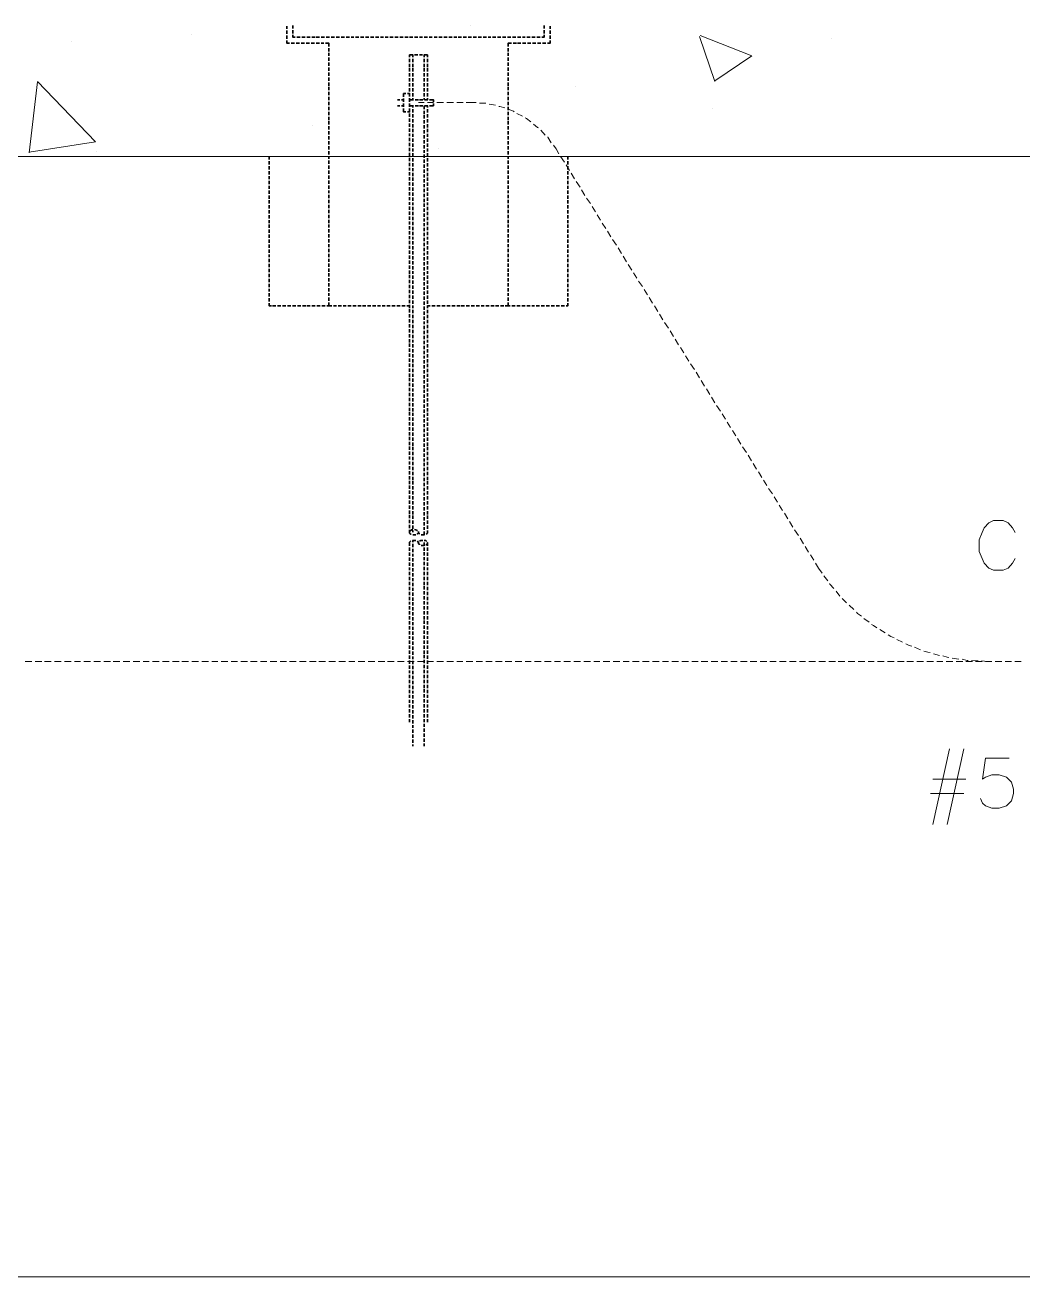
# Model space of a CAD drawing. Header units: inches. Extents: x 5 to 1823, y 18 to 726.
# Drawn here: x 1354.13 to 1392.33, y 408.89 to 456.81 of the extents above; entities that cross this region are included whole.
import ezdxf

# ---------------------------------------------------------------- set-up
doc = ezdxf.new("R2010")
doc.units = ezdxf.units.IN
doc.header["$MEASUREMENT"] = 0
for name, color, linetype in [('PDF_0', 7, 'Continuous'), ('PDF_EL0001', 1, 'Continuous'), ('PDF_PAREDE', 6, 'Continuous')]:
    doc.layers.add(name, color=color, linetype=linetype)
doc.layers.add('PDF_Layer 1', color=30, linetype='Continuous', true_color=0xff7f00)
doc.layers.add('PDF_TUB-ELETRICA', color=7, linetype='Continuous', true_color=0x7fbfff)

msp = doc.modelspace()

# ---------------------------------------------------------------- linework, layer by layer
at = {"layer": 'PDF_0', "lineweight": 5}
for points in [[(1369.193, 453.85), (1369.405, 453.85)], [(1369.532, 453.85), (1369.765, 453.85)], [(1369.892, 453.85), (1370.146, 453.85)], [(1370.273, 453.85), (1370.527, 453.85)], [(1370.654, 453.85), (1370.908, 453.85)], [(1371.013, 453.85), (1371.225, 453.85), (1371.394, 453.85)], [(1371.775, 453.828), (1371.521, 453.828)], [(1372.135, 453.744), (1371.902, 453.786)], [(1372.495, 453.638), (1372.305, 453.701), (1372.262, 453.701)], [(1372.855, 453.49), (1372.834, 453.511), (1372.622, 453.596)], [(1373.172, 453.32), (1372.961, 453.426)], [(1373.49, 453.109), (1373.321, 453.236), (1373.278, 453.257)], [(1373.786, 452.876), (1373.744, 452.897), (1373.596, 453.024)], [(1374.04, 452.601), (1373.871, 452.791)], [(1374.273, 452.304), (1374.146, 452.516), (1374.125, 452.516)], [(1374.569, 451.881), (1374.464, 452.072), (1374.358, 452.22)], [(1374.633, 451.775), (1374.781, 451.563)], [(1374.845, 451.458), (1374.972, 451.246)], [(1375.035, 451.14), (1375.162, 450.928)], [(1375.226, 450.823), (1375.374, 450.611)], [(1375.437, 450.505), (1375.564, 450.293)], [(1375.628, 450.188), (1375.776, 449.976)], [(1375.839, 449.87), (1375.966, 449.658)], [(1376.03, 449.553), (1376.157, 449.341)], [(1376.22, 449.235), (1376.369, 449.023)], [(1376.432, 448.918), (1376.559, 448.706)], [(1376.623, 448.6), (1376.771, 448.388)], [(1376.834, 448.283), (1376.961, 448.071)], [(1377.025, 447.965), (1377.152, 447.753)], [(1377.215, 447.648), (1377.363, 447.436)], [(1377.427, 447.33), (1377.554, 447.118)], [(1377.617, 447.013), (1377.766, 446.801)], [(1377.829, 446.695), (1377.956, 446.483)], [(1378.02, 446.378), (1378.147, 446.166)], [(1378.231, 446.06), (1378.358, 445.848)], [(1378.422, 445.743), (1378.549, 445.531)], [(1378.612, 445.425), (1378.76, 445.213)], [(1378.824, 445.108), (1378.951, 444.896)], [(1379.014, 444.79), (1379.141, 444.578)], [(1379.226, 444.473), (1379.353, 444.261)], [(1379.417, 444.155), (1379.544, 443.943)], [(1379.607, 443.838), (1379.755, 443.626)], [(1379.819, 443.52), (1379.946, 443.308)], [(1380.009, 443.203), (1380.136, 442.991)], [(1380.221, 442.885), (1380.348, 442.673)], [(1380.411, 442.568), (1380.538, 442.356)], [(1380.602, 442.25), (1380.75, 442.038)], [(1380.814, 441.933), (1380.941, 441.721)], [(1381.004, 441.615), (1381.131, 441.403)], [(1381.216, 441.298), (1381.343, 441.086)], [(1381.406, 440.98), (1381.533, 440.768)], [(1381.597, 440.663), (1381.745, 440.451)], [(1381.808, 440.345), (1381.935, 440.133)], [(1381.999, 440.028), (1382.126, 439.816)], [(1382.211, 439.71), (1382.338, 439.498)], [(1382.401, 439.393), (1382.528, 439.181)], [(1382.592, 439.075), (1382.74, 438.863)], [(1382.803, 438.758), (1382.93, 438.546)], [(1382.994, 438.44), (1383.121, 438.228)], [(1383.205, 438.123), (1383.332, 437.911)], [(1383.396, 437.805), (1383.523, 437.593)], [(1392.032, 437.382), (1391.926, 437.572), (1391.757, 437.763), (1391.566, 437.847), (1391.206, 437.847), (1391.016, 437.763), (1390.847, 437.572), (1390.762, 437.382), (1390.656, 437.107), (1390.656, 436.662), (1390.762, 436.387), (1390.847, 436.218), (1391.016, 436.027), (1391.206, 435.942), (1391.566, 435.942), (1391.757, 436.027), (1391.926, 436.218), (1392.032, 436.387)], [(1383.586, 437.488), (1383.735, 437.276)], [(1383.798, 437.17), (1383.925, 436.958)], [(1383.989, 436.853), (1384.116, 436.641)], [(1384.2, 436.535), (1384.327, 436.323)], [(1384.391, 436.218), (1384.497, 436.027), (1384.645, 435.837)], [(1384.708, 435.731), (1384.856, 435.54)], [(1384.92, 435.434), (1384.941, 435.413), (1385.089, 435.244)], [(1385.174, 435.138), (1385.322, 434.948)], [(1385.407, 434.863), (1385.449, 434.821), (1385.576, 434.694)], [(1385.682, 434.609), (1385.851, 434.44)], [(1385.957, 434.334), (1385.999, 434.291), (1386.148, 434.186)], [(1386.232, 434.101), (1386.444, 433.953)], [(1386.529, 433.868), (1386.613, 433.826), (1386.74, 433.741)], [(1386.846, 433.678), (1387.058, 433.551)], [(1387.164, 433.466), (1387.269, 433.402), (1387.396, 433.36)], [(1387.502, 433.297), (1387.714, 433.191)], [(1387.841, 433.127), (1387.968, 433.064), (1388.074, 433.043)], [(1388.18, 433), (1388.412, 432.894)], [(1388.539, 432.852), (1388.688, 432.81), (1388.772, 432.789)], [(1388.899, 432.746), (1389.132, 432.683)], [(1354.143, 432.45), (1354.397, 432.45)], [(1354.524, 432.45), (1354.778, 432.45)], [(1354.884, 432.45), (1355.138, 432.45)], [(1355.265, 432.45), (1355.519, 432.45)], [(1355.646, 432.45), (1355.9, 432.45)], [(1356.027, 432.45), (1356.26, 432.45)], [(1356.387, 432.45), (1356.641, 432.45)], [(1356.768, 432.45), (1357.022, 432.45)], [(1357.149, 432.45), (1357.403, 432.45)], [(1357.509, 432.45), (1357.763, 432.45)], [(1357.89, 432.45), (1358.144, 432.45)], [(1358.271, 432.45), (1358.525, 432.45)], [(1358.652, 432.45), (1358.885, 432.45)], [(1359.012, 432.45), (1359.266, 432.45)], [(1359.393, 432.45), (1359.647, 432.45)], [(1359.774, 432.45), (1360.028, 432.45)], [(1360.134, 432.45), (1360.388, 432.45)], [(1360.515, 432.45), (1360.769, 432.45)], [(1360.896, 432.45), (1361.15, 432.45)], [(1361.277, 432.45), (1361.509, 432.45)], [(1361.636, 432.45), (1361.89, 432.45)], [(1362.017, 432.45), (1362.271, 432.45)], [(1362.398, 432.45), (1362.652, 432.45)], [(1362.758, 432.45), (1363.012, 432.45)], [(1363.139, 432.45), (1363.393, 432.45)], [(1363.52, 432.45), (1363.774, 432.45)], [(1363.901, 432.45), (1364.134, 432.45)], [(1364.261, 432.45), (1364.515, 432.45)], [(1364.642, 432.45), (1364.896, 432.45)], [(1365.023, 432.45), (1365.277, 432.45)], [(1365.383, 432.45), (1365.637, 432.45)], [(1365.764, 432.45), (1366.018, 432.45)], [(1366.145, 432.45), (1366.399, 432.45)], [(1366.526, 432.45), (1366.759, 432.45)], [(1366.886, 432.45), (1367.14, 432.45)], [(1367.267, 432.45), (1367.521, 432.45)], [(1367.648, 432.45), (1367.902, 432.45)], [(1368.008, 432.45), (1368.262, 432.45)], [(1368.389, 432.45), (1368.643, 432.45)], [(1368.77, 432.45), (1369.024, 432.45)], [(1369.151, 432.45), (1369.384, 432.45)], [(1369.511, 432.45), (1369.765, 432.45)], [(1369.892, 432.45), (1370.146, 432.45)], [(1370.273, 432.45), (1370.527, 432.45)], [(1370.654, 432.45), (1370.886, 432.45)], [(1371.013, 432.45), (1371.267, 432.45)], [(1371.394, 432.45), (1371.648, 432.45)], [(1371.775, 432.45), (1372.008, 432.45)], [(1372.135, 432.45), (1372.389, 432.45)], [(1372.516, 432.45), (1372.77, 432.45)], [(1372.897, 432.45), (1373.151, 432.45)], [(1373.278, 432.45), (1373.511, 432.45)], [(1373.638, 432.45), (1373.892, 432.45)], [(1374.019, 432.45), (1374.273, 432.45)], [(1374.4, 432.45), (1374.633, 432.45)], [(1374.76, 432.45), (1375.014, 432.45)], [(1375.141, 432.45), (1375.395, 432.45)], [(1375.522, 432.45), (1375.776, 432.45)], [(1375.903, 432.45), (1376.136, 432.45)], [(1376.263, 432.45), (1376.517, 432.45)], [(1376.644, 432.45), (1376.898, 432.45)], [(1377.025, 432.45), (1377.258, 432.45)], [(1377.385, 432.45), (1377.639, 432.45)], [(1377.766, 432.45), (1378.02, 432.45)], [(1378.147, 432.45), (1378.401, 432.45)], [(1378.528, 432.45), (1378.76, 432.45)], [(1378.887, 432.45), (1379.141, 432.45)], [(1379.268, 432.45), (1379.522, 432.45)], [(1379.649, 432.45), (1379.903, 432.45)], [(1380.009, 432.45), (1380.263, 432.45)], [(1380.39, 432.45), (1380.644, 432.45)], [(1380.771, 432.45), (1381.025, 432.45)], [(1381.152, 432.45), (1381.385, 432.45)], [(1381.512, 432.45), (1381.766, 432.45)], [(1381.893, 432.45), (1382.147, 432.45)], [(1382.274, 432.45), (1382.528, 432.45)], [(1382.634, 432.45), (1382.888, 432.45)], [(1383.015, 432.45), (1383.269, 432.45)], [(1383.396, 432.45), (1383.65, 432.45)], [(1383.777, 432.45), (1384.01, 432.45)], [(1384.137, 432.45), (1384.391, 432.45)], [(1384.518, 432.45), (1384.772, 432.45)], [(1384.899, 432.45), (1385.153, 432.45)], [(1385.259, 432.45), (1385.513, 432.45)], [(1385.64, 432.45), (1385.894, 432.45)], [(1386.021, 432.45), (1386.275, 432.45)], [(1386.402, 432.45), (1386.634, 432.45)], [(1386.761, 432.45), (1387.015, 432.45)], [(1387.142, 432.45), (1387.396, 432.45)], [(1387.523, 432.45), (1387.777, 432.45)], [(1387.883, 432.45), (1388.137, 432.45)], [(1388.264, 432.45), (1388.518, 432.45)], [(1388.645, 432.45), (1388.899, 432.45)], [(1389.026, 432.45), (1389.259, 432.45)], [(1389.259, 432.662), (1389.428, 432.619), (1389.492, 432.598)], [(1389.386, 432.45), (1389.64, 432.45)], [(1389.619, 432.577), (1389.873, 432.535)], [(1389.767, 432.45), (1390.021, 432.45)], [(1390, 432.535), (1390.19, 432.492), (1390.233, 432.492)], [(1390.148, 432.45), (1390.402, 432.45)], [(1390.36, 432.492), (1390.614, 432.471)], [(1390.508, 432.45), (1390.762, 432.45)], [(1390.741, 432.471), (1390.974, 432.45)], [(1390.889, 432.45), (1391.143, 432.45)], [(1391.27, 432.45), (1391.524, 432.45)], [(1391.651, 432.45), (1391.884, 432.45)], [(1392.011, 432.45), (1392.265, 432.45)], [(1389.513, 429.106), (1388.878, 426.206)], [(1390.063, 429.106), (1389.428, 426.206)], [(1391.799, 428.746), (1390.889, 428.746), (1390.783, 427.941), (1390.889, 428.026), (1391.143, 428.111), (1391.418, 428.111), (1391.693, 428.026), (1391.884, 427.836), (1391.968, 427.56), (1391.968, 427.391), (1391.884, 427.116), (1391.693, 426.925), (1391.418, 426.841), (1391.143, 426.841), (1390.889, 426.925), (1390.783, 427.031), (1390.698, 427.201)], [(1388.878, 427.941), (1390.148, 427.941)], [(1388.793, 427.391), (1390.063, 427.391)]]:
    msp.add_lwpolyline(points, dxfattribs=at)
at = {"layer": 'PDF_EL0001', "lineweight": 5}
for points in [[(1382.592, 451.775), (1216.961, 451.775)], [(1488.595, 451.775), (1322.965, 451.775)]]:
    msp.add_lwpolyline(points, dxfattribs=at)
at = {"layer": 'PDF_Layer 1', "color": 7, "lineweight": 5}
msp.add_lwpolyline([(1006.86, 408.891), (1638.773, 408.891)], dxfattribs=at)
at = {"layer": 'PDF_PAREDE', "lineweight": 35}
for points in [[(1364.155, 456.771), (1364.155, 456.665)], [(1364.388, 456.792), (1364.388, 456.686)], [(1373.998, 456.792), (1373.998, 456.686)], [(1374.231, 456.771), (1374.231, 456.665)], [(1364.155, 456.601), (1364.155, 456.474)], [(1364.155, 456.411), (1364.155, 456.284)], [(1364.155, 456.22), (1364.155, 456.114), (1364.261, 456.114)], [(1364.388, 456.622), (1364.388, 456.495)], [(1364.388, 456.432), (1364.388, 456.347), (1364.473, 456.347)], [(1364.536, 456.347), (1364.663, 456.347)], [(1364.727, 456.347), (1364.854, 456.347)], [(1364.917, 456.347), (1365.044, 456.347)], [(1365.108, 456.347), (1365.235, 456.347)], [(1365.277, 456.347), (1365.404, 456.347)], [(1365.468, 456.347), (1365.595, 456.347)], [(1365.658, 456.347), (1365.785, 456.347)], [(1365.849, 456.347), (1365.976, 456.347)], [(1366.039, 456.347), (1366.166, 456.347)], [(1366.23, 456.347), (1366.357, 456.347)], [(1366.42, 456.347), (1366.547, 456.347)], [(1366.611, 456.347), (1366.716, 456.347)], [(1366.78, 456.347), (1366.907, 456.347)], [(1366.97, 456.347), (1367.097, 456.347)], [(1367.161, 456.347), (1367.288, 456.347)], [(1367.351, 456.347), (1367.478, 456.347)], [(1367.542, 456.347), (1367.669, 456.347)], [(1367.732, 456.347), (1367.859, 456.347)], [(1367.923, 456.347), (1368.029, 456.347)], [(1368.092, 456.347), (1368.219, 456.347)], [(1368.283, 456.347), (1368.41, 456.347)], [(1368.473, 456.347), (1368.6, 456.347)], [(1368.664, 456.347), (1368.791, 456.347)], [(1368.854, 456.347), (1368.981, 456.347)], [(1369.045, 456.347), (1369.172, 456.347)], [(1369.235, 456.347), (1369.341, 456.347)], [(1369.405, 456.347), (1369.532, 456.347)], [(1369.595, 456.347), (1369.722, 456.347)], [(1369.786, 456.347), (1369.913, 456.347)], [(1369.976, 456.347), (1370.103, 456.347)], [(1370.167, 456.347), (1370.294, 456.347)], [(1370.357, 456.347), (1370.484, 456.347)], [(1370.548, 456.347), (1370.654, 456.347)], [(1370.717, 456.347), (1370.844, 456.347)], [(1370.908, 456.347), (1371.035, 456.347)], [(1371.098, 456.347), (1371.225, 456.347)], [(1371.289, 456.347), (1371.416, 456.347)], [(1371.479, 456.347), (1371.606, 456.347)], [(1371.67, 456.347), (1371.797, 456.347)], [(1371.86, 456.347), (1371.966, 456.347)], [(1372.029, 456.347), (1372.156, 456.347)], [(1372.22, 456.347), (1372.347, 456.347)], [(1372.41, 456.347), (1372.537, 456.347)], [(1372.601, 456.347), (1372.728, 456.347)], [(1372.791, 456.347), (1372.918, 456.347)], [(1372.982, 456.347), (1373.109, 456.347)], [(1373.172, 456.347), (1373.278, 456.347)], [(1373.342, 456.347), (1373.469, 456.347)], [(1373.532, 456.347), (1373.659, 456.347)], [(1373.723, 456.347), (1373.85, 456.347)], [(1373.998, 456.432), (1373.998, 456.347), (1373.913, 456.347)], [(1373.998, 456.622), (1373.998, 456.495)], [(1374.231, 456.22), (1374.231, 456.114), (1374.125, 456.114)], [(1374.231, 456.601), (1374.231, 456.474)], [(1374.231, 456.411), (1374.231, 456.284)], [(1364.325, 456.114), (1364.452, 456.114)], [(1364.515, 456.114), (1364.642, 456.114)], [(1364.706, 456.114), (1364.833, 456.114)], [(1364.896, 456.114), (1365.023, 456.114)], [(1365.087, 456.114), (1365.214, 456.114)], [(1365.277, 456.114), (1365.404, 456.114)], [(1365.468, 456.114), (1365.573, 456.114)], [(1365.637, 456.114), (1365.764, 456.114), (1365.764, 455.987)], [(1365.764, 455.924), (1365.764, 455.797)], [(1365.764, 455.755), (1365.764, 455.628)], [(1372.622, 455.987), (1372.622, 456.114), (1372.749, 456.114)], [(1372.622, 455.924), (1372.622, 455.797)], [(1372.622, 455.755), (1372.622, 455.628)], [(1372.813, 456.114), (1372.94, 456.114)], [(1372.982, 456.114), (1373.109, 456.114)], [(1373.172, 456.114), (1373.299, 456.114)], [(1373.363, 456.114), (1373.49, 456.114)], [(1373.553, 456.114), (1373.68, 456.114)], [(1373.744, 456.114), (1373.871, 456.114)], [(1373.934, 456.114), (1374.061, 456.114)], [(1365.764, 455.564), (1365.764, 455.437)], [(1365.764, 455.374), (1365.764, 455.247)], [(1368.854, 455.585), (1368.854, 455.67), (1368.981, 455.67), (1368.981, 455.585)], [(1368.854, 455.522), (1368.854, 455.395)], [(1368.854, 455.331), (1368.854, 455.204)], [(1368.981, 455.522), (1368.981, 455.395)], [(1368.981, 455.331), (1368.981, 455.204)], [(1369.045, 455.67), (1369.172, 455.67)], [(1369.235, 455.67), (1369.341, 455.67)], [(1369.532, 455.585), (1369.532, 455.67), (1369.405, 455.67), (1369.405, 455.585)], [(1369.405, 455.522), (1369.405, 455.395)], [(1369.405, 455.331), (1369.405, 455.204)], [(1369.532, 455.522), (1369.532, 455.395)], [(1369.532, 455.331), (1369.532, 455.204)], [(1372.622, 455.564), (1372.622, 455.437)], [(1372.622, 455.374), (1372.622, 455.247)], [(1365.764, 455.183), (1365.764, 455.056)], [(1365.764, 454.993), (1365.764, 454.866)], [(1365.764, 454.802), (1365.764, 454.675)], [(1368.854, 455.162), (1368.854, 455.035)], [(1368.854, 454.971), (1368.854, 454.844)], [(1368.854, 454.781), (1368.854, 454.654)], [(1368.981, 455.162), (1368.981, 455.035)], [(1368.981, 454.971), (1368.981, 454.844)], [(1368.981, 454.781), (1368.981, 454.654)], [(1369.405, 455.162), (1369.405, 455.035)], [(1369.405, 454.971), (1369.405, 454.844)], [(1369.405, 454.781), (1369.405, 454.654)], [(1369.532, 455.162), (1369.532, 455.035)], [(1369.532, 454.971), (1369.532, 454.844)], [(1369.532, 454.781), (1369.532, 454.654)], [(1372.622, 455.183), (1372.622, 455.056)], [(1372.622, 454.993), (1372.622, 454.866)], [(1372.622, 454.802), (1372.622, 454.675)], [(1365.764, 454.612), (1365.764, 454.485)], [(1365.764, 454.442), (1365.764, 454.315)], [(1368.854, 454.59), (1368.854, 454.463)], [(1368.854, 454.4), (1368.854, 454.273)], [(1368.981, 454.59), (1368.981, 454.463)], [(1368.981, 454.4), (1368.981, 454.273)], [(1369.405, 454.59), (1369.405, 454.463)], [(1369.405, 454.4), (1369.405, 454.273)], [(1369.532, 454.59), (1369.532, 454.463)], [(1369.532, 454.4), (1369.532, 454.273)], [(1372.622, 454.612), (1372.622, 454.485)], [(1372.622, 454.442), (1372.622, 454.315)], [(1365.764, 454.252), (1365.764, 454.125)], [(1365.764, 454.061), (1365.764, 453.934)], [(1365.764, 453.871), (1365.764, 453.744)], [(1368.389, 453.955), (1368.473, 453.955)], [(1368.537, 453.955), (1368.622, 453.955)], [(1368.622, 454.061), (1368.622, 454.188), (1368.706, 454.188)], [(1368.622, 453.998), (1368.622, 453.871)], [(1368.77, 454.188), (1368.854, 454.188)], [(1368.854, 454.209), (1368.854, 454.082)], [(1368.854, 454.019), (1368.854, 453.955), (1369.003, 453.955)], [(1368.854, 453.955), (1368.854, 453.871)], [(1368.981, 454.209), (1368.981, 454.082)], [(1368.981, 454.019), (1368.981, 453.955)], [(1369.066, 453.955), (1369.193, 453.955)], [(1369.235, 453.955), (1369.362, 453.955)], [(1369.405, 454.209), (1369.405, 454.082)], [(1369.405, 454.019), (1369.405, 453.955)], [(1369.426, 453.955), (1369.553, 453.955)], [(1369.532, 454.209), (1369.532, 454.082)], [(1369.532, 454.019), (1369.532, 453.955)], [(1369.616, 453.955), (1369.765, 453.955), (1369.765, 453.871)], [(1372.622, 454.252), (1372.622, 454.125)], [(1372.622, 454.061), (1372.622, 453.934)], [(1372.622, 453.871), (1372.622, 453.744)], [(1365.764, 453.68), (1365.764, 453.553)], [(1365.764, 453.49), (1365.764, 453.363)], [(1368.389, 453.723), (1368.473, 453.723)], [(1368.537, 453.723), (1368.622, 453.723)], [(1368.622, 453.807), (1368.622, 453.68)], [(1368.622, 453.617), (1368.622, 453.49), (1368.706, 453.49)], [(1368.77, 453.49), (1368.854, 453.49), (1368.854, 453.617)], [(1368.854, 453.807), (1368.854, 453.68)], [(1368.854, 453.723), (1369.003, 453.723)], [(1368.854, 453.426), (1368.854, 453.299)], [(1368.981, 453.723), (1368.981, 453.659)], [(1368.981, 453.596), (1368.981, 453.469)], [(1368.981, 453.405), (1368.981, 453.278)], [(1369.066, 453.723), (1369.193, 453.723)], [(1369.235, 453.723), (1369.362, 453.723)], [(1369.405, 453.723), (1369.405, 453.596)], [(1369.405, 453.532), (1369.405, 453.405)], [(1369.405, 453.363), (1369.405, 453.236)], [(1369.426, 453.723), (1369.553, 453.723)], [(1369.532, 453.723), (1369.532, 453.659)], [(1369.532, 453.596), (1369.532, 453.469)], [(1369.532, 453.405), (1369.532, 453.278)], [(1369.765, 453.807), (1369.765, 453.723), (1369.616, 453.723)], [(1372.622, 453.68), (1372.622, 453.553)], [(1372.622, 453.49), (1372.622, 453.363)], [(1365.764, 453.299), (1365.764, 453.172)], [(1365.764, 453.13), (1365.764, 453.003)], [(1365.764, 452.939), (1365.764, 452.812)], [(1368.854, 453.236), (1368.854, 453.109)], [(1368.854, 453.045), (1368.854, 452.918)], [(1368.981, 453.215), (1368.981, 453.088)], [(1368.981, 453.024), (1368.981, 452.897)], [(1369.405, 453.172), (1369.405, 453.045)], [(1369.405, 452.982), (1369.405, 452.855)], [(1369.532, 453.215), (1369.532, 453.088)], [(1369.532, 453.024), (1369.532, 452.897)], [(1372.622, 453.299), (1372.622, 453.172)], [(1372.622, 453.13), (1372.622, 453.003)], [(1372.622, 452.939), (1372.622, 452.812)], [(1365.764, 452.749), (1365.764, 452.622)], [(1365.764, 452.558), (1365.764, 452.431)], [(1368.854, 452.855), (1368.854, 452.728)], [(1368.854, 452.664), (1368.854, 452.558)], [(1368.854, 452.495), (1368.854, 452.368)], [(1368.981, 452.834), (1368.981, 452.707)], [(1368.981, 452.643), (1368.981, 452.537)], [(1368.981, 452.474), (1368.981, 452.347)], [(1369.405, 452.791), (1369.405, 452.664)], [(1369.405, 452.601), (1369.405, 452.474)], [(1369.405, 452.41), (1369.405, 452.283)], [(1369.532, 452.834), (1369.532, 452.707)], [(1369.532, 452.643), (1369.532, 452.537)], [(1369.532, 452.474), (1369.532, 452.347)], [(1372.622, 452.749), (1372.622, 452.622)], [(1372.622, 452.558), (1372.622, 452.431)], [(1365.764, 452.368), (1365.764, 452.241)], [(1365.764, 452.177), (1365.764, 452.05)], [(1365.764, 451.987), (1365.764, 451.86)], [(1368.854, 452.304), (1368.854, 452.177)], [(1368.854, 452.114), (1368.854, 451.987)], [(1368.854, 451.923), (1368.854, 451.796)], [(1368.981, 452.283), (1368.981, 452.156)], [(1368.981, 452.093), (1368.981, 451.966)], [(1368.981, 451.902), (1368.981, 451.775)], [(1369.405, 452.22), (1369.405, 452.093)], [(1369.405, 452.029), (1369.405, 451.923)], [(1369.532, 452.283), (1369.532, 452.156)], [(1369.532, 452.093), (1369.532, 451.966)], [(1369.532, 451.902), (1369.532, 451.775)], [(1372.622, 452.368), (1372.622, 452.241)], [(1372.622, 452.177), (1372.622, 452.05)], [(1372.622, 451.987), (1372.622, 451.86)], [(1363.478, 451.775), (1363.478, 451.669)], [(1363.478, 451.606), (1363.478, 451.479)], [(1365.764, 451.796), (1365.764, 451.69)], [(1365.764, 451.627), (1365.764, 451.5)], [(1365.764, 451.436), (1365.764, 451.309)], [(1368.854, 451.733), (1368.854, 451.606)], [(1368.854, 451.542), (1368.854, 451.415)], [(1368.981, 451.712), (1368.981, 451.585)], [(1368.981, 451.521), (1368.981, 451.394)], [(1369.405, 451.86), (1369.405, 451.733)], [(1369.405, 451.669), (1369.405, 451.542)], [(1369.405, 451.479), (1369.405, 451.352)], [(1369.532, 451.712), (1369.532, 451.585)], [(1369.532, 451.521), (1369.532, 451.394)], [(1372.622, 451.796), (1372.622, 451.69)], [(1372.622, 451.627), (1372.622, 451.5)], [(1372.622, 451.436), (1372.622, 451.309)], [(1374.908, 451.775), (1374.908, 451.669)], [(1374.908, 451.606), (1374.908, 451.479)], [(1363.478, 451.415), (1363.478, 451.288)], [(1363.478, 451.225), (1363.478, 451.098)], [(1363.478, 451.034), (1363.478, 450.907)], [(1365.764, 451.246), (1365.764, 451.119)], [(1365.764, 451.055), (1365.764, 450.928)], [(1368.854, 451.352), (1368.854, 451.246)], [(1368.854, 451.182), (1368.854, 451.055)], [(1368.854, 450.992), (1368.854, 450.865)], [(1368.981, 451.331), (1368.981, 451.225)], [(1368.981, 451.161), (1368.981, 451.034)], [(1368.981, 450.971), (1368.981, 450.844)], [(1369.405, 451.288), (1369.405, 451.161)], [(1369.405, 451.098), (1369.405, 450.971)], [(1369.532, 451.331), (1369.532, 451.225)], [(1369.532, 451.161), (1369.532, 451.034)], [(1369.532, 450.971), (1369.532, 450.844)], [(1372.622, 451.246), (1372.622, 451.119)], [(1372.622, 451.055), (1372.622, 450.928)], [(1374.908, 451.415), (1374.908, 451.288)], [(1374.908, 451.225), (1374.908, 451.098)], [(1374.908, 451.034), (1374.908, 450.907)], [(1363.478, 450.844), (1363.478, 450.717)], [(1363.478, 450.653), (1363.478, 450.547)], [(1363.478, 450.484), (1363.478, 450.357)], [(1365.764, 450.865), (1365.764, 450.738)], [(1365.764, 450.674), (1365.764, 450.547)], [(1365.764, 450.484), (1365.764, 450.378)], [(1368.854, 450.801), (1368.854, 450.674)], [(1368.854, 450.611), (1368.854, 450.484)], [(1368.981, 450.78), (1368.981, 450.653)], [(1368.981, 450.59), (1368.981, 450.463)], [(1369.405, 450.907), (1369.405, 450.78)], [(1369.405, 450.717), (1369.405, 450.611)], [(1369.405, 450.547), (1369.405, 450.42)], [(1369.532, 450.78), (1369.532, 450.653)], [(1369.532, 450.59), (1369.532, 450.463)], [(1372.622, 450.865), (1372.622, 450.738)], [(1372.622, 450.674), (1372.622, 450.547)], [(1372.622, 450.484), (1372.622, 450.378)], [(1374.908, 450.844), (1374.908, 450.717)], [(1374.908, 450.653), (1374.908, 450.547)], [(1374.908, 450.484), (1374.908, 450.357)], [(1363.478, 450.293), (1363.478, 450.166)], [(1363.478, 450.103), (1363.478, 449.976)], [(1365.764, 450.315), (1365.764, 450.188)], [(1365.764, 450.124), (1365.764, 449.997)], [(1368.854, 450.42), (1368.854, 450.293)], [(1368.854, 450.23), (1368.854, 450.103)], [(1368.854, 450.039), (1368.854, 449.934)], [(1368.981, 450.399), (1368.981, 450.272)], [(1368.981, 450.209), (1368.981, 450.082)], [(1368.981, 450.018), (1368.981, 449.912)], [(1369.405, 450.357), (1369.405, 450.23)], [(1369.405, 450.166), (1369.405, 450.039)], [(1369.532, 450.399), (1369.532, 450.272)], [(1369.532, 450.209), (1369.532, 450.082)], [(1369.532, 450.018), (1369.532, 449.912)], [(1372.622, 450.315), (1372.622, 450.188)], [(1372.622, 450.124), (1372.622, 449.997)], [(1374.908, 450.293), (1374.908, 450.166)], [(1374.908, 450.103), (1374.908, 449.976)], [(1363.478, 449.912), (1363.478, 449.785)], [(1363.478, 449.722), (1363.478, 449.595)], [(1363.478, 449.531), (1363.478, 449.404)], [(1365.764, 449.934), (1365.764, 449.807)], [(1365.764, 449.743), (1365.764, 449.616)], [(1365.764, 449.553), (1365.764, 449.426)], [(1368.854, 449.87), (1368.854, 449.743)], [(1368.854, 449.68), (1368.854, 449.553)], [(1368.981, 449.849), (1368.981, 449.722)], [(1368.981, 449.658), (1368.981, 449.531)], [(1369.405, 449.976), (1369.405, 449.849)], [(1369.405, 449.785), (1369.405, 449.658)], [(1369.405, 449.595), (1369.405, 449.468)], [(1369.532, 449.849), (1369.532, 449.722)], [(1369.532, 449.658), (1369.532, 449.531)], [(1372.622, 449.934), (1372.622, 449.807)], [(1372.622, 449.743), (1372.622, 449.616)], [(1372.622, 449.553), (1372.622, 449.426)], [(1374.908, 449.912), (1374.908, 449.785)], [(1374.908, 449.722), (1374.908, 449.595)], [(1374.908, 449.531), (1374.908, 449.404)], [(1363.478, 449.341), (1363.478, 449.235)], [(1363.478, 449.172), (1363.478, 449.045)], [(1365.764, 449.362), (1365.764, 449.235)], [(1365.764, 449.172), (1365.764, 449.066)], [(1368.854, 449.489), (1368.854, 449.362)], [(1368.854, 449.299), (1368.854, 449.172)], [(1368.854, 449.108), (1368.854, 448.981)], [(1368.981, 449.468), (1368.981, 449.341)], [(1368.981, 449.277), (1368.981, 449.15)], [(1368.981, 449.087), (1368.981, 448.96)], [(1369.405, 449.404), (1369.405, 449.299)], [(1369.405, 449.235), (1369.405, 449.108)], [(1369.405, 449.045), (1369.405, 448.918)], [(1369.532, 449.468), (1369.532, 449.341)], [(1369.532, 449.277), (1369.532, 449.15)], [(1369.532, 449.087), (1369.532, 448.96)], [(1372.622, 449.362), (1372.622, 449.235)], [(1372.622, 449.172), (1372.622, 449.066)], [(1374.908, 449.341), (1374.908, 449.235)], [(1374.908, 449.172), (1374.908, 449.045)], [(1363.478, 448.981), (1363.478, 448.854)], [(1363.478, 448.791), (1363.478, 448.664)], [(1363.478, 448.6), (1363.478, 448.473)], [(1365.764, 449.002), (1365.764, 448.875)], [(1365.764, 448.812), (1365.764, 448.685)], [(1365.764, 448.621), (1365.764, 448.494)], [(1368.854, 448.918), (1368.854, 448.791)], [(1368.854, 448.727), (1368.854, 448.621)], [(1368.854, 448.558), (1368.854, 448.431)], [(1368.981, 448.896), (1368.981, 448.769)], [(1368.981, 448.706), (1368.981, 448.6)], [(1369.405, 448.854), (1369.405, 448.727)], [(1369.405, 448.664), (1369.405, 448.537)], [(1369.532, 448.896), (1369.532, 448.769)], [(1369.532, 448.706), (1369.532, 448.6)], [(1372.622, 449.002), (1372.622, 448.875)], [(1372.622, 448.812), (1372.622, 448.685)], [(1372.622, 448.621), (1372.622, 448.494)], [(1374.908, 448.981), (1374.908, 448.854)], [(1374.908, 448.791), (1374.908, 448.664)], [(1374.908, 448.6), (1374.908, 448.473)], [(1363.478, 448.41), (1363.478, 448.283)], [(1363.478, 448.219), (1363.478, 448.092)], [(1365.764, 448.431), (1365.764, 448.304)], [(1365.764, 448.24), (1365.764, 448.113)], [(1368.854, 448.367), (1368.854, 448.24)], [(1368.854, 448.177), (1368.854, 448.05)], [(1368.981, 448.537), (1368.981, 448.41)], [(1368.981, 448.346), (1368.981, 448.219)], [(1368.981, 448.156), (1368.981, 448.029)], [(1369.405, 448.473), (1369.405, 448.346)], [(1369.405, 448.283), (1369.405, 448.156)], [(1369.405, 448.092), (1369.405, 447.986)], [(1369.532, 448.537), (1369.532, 448.41)], [(1369.532, 448.346), (1369.532, 448.219)], [(1369.532, 448.156), (1369.532, 448.029)], [(1372.622, 448.431), (1372.622, 448.304)], [(1372.622, 448.24), (1372.622, 448.113)], [(1374.908, 448.41), (1374.908, 448.283)], [(1374.908, 448.219), (1374.908, 448.092)], [(1363.478, 448.029), (1363.478, 447.923)], [(1363.478, 447.859), (1363.478, 447.732)], [(1363.478, 447.669), (1363.478, 447.542)], [(1365.764, 448.05), (1365.764, 447.923)], [(1365.764, 447.859), (1365.764, 447.753)], [(1365.764, 447.69), (1365.764, 447.563)], [(1368.854, 447.986), (1368.854, 447.859)], [(1368.854, 447.796), (1368.854, 447.669)], [(1368.854, 447.605), (1368.854, 447.478)], [(1368.981, 447.965), (1368.981, 447.838)], [(1368.981, 447.775), (1368.981, 447.648)], [(1369.405, 447.923), (1369.405, 447.796)], [(1369.405, 447.732), (1369.405, 447.605)], [(1369.532, 447.965), (1369.532, 447.838)], [(1369.532, 447.775), (1369.532, 447.648)], [(1372.622, 448.05), (1372.622, 447.923)], [(1372.622, 447.859), (1372.622, 447.753)], [(1372.622, 447.69), (1372.622, 447.563)], [(1374.908, 448.029), (1374.908, 447.923)], [(1374.908, 447.859), (1374.908, 447.732)], [(1374.908, 447.669), (1374.908, 447.542)], [(1363.478, 447.478), (1363.478, 447.351)], [(1363.478, 447.288), (1363.478, 447.161)], [(1365.764, 447.499), (1365.764, 447.372)], [(1365.764, 447.309), (1365.764, 447.182)], [(1365.764, 447.118), (1365.764, 446.991)], [(1368.854, 447.415), (1368.854, 447.288)], [(1368.854, 447.245), (1368.854, 447.118)], [(1368.981, 447.584), (1368.981, 447.457)], [(1368.981, 447.394), (1368.981, 447.288)], [(1368.981, 447.224), (1368.981, 447.097)], [(1369.405, 447.542), (1369.405, 447.415)], [(1369.405, 447.351), (1369.405, 447.224)], [(1369.405, 447.161), (1369.405, 447.034)], [(1369.532, 447.584), (1369.532, 447.457)], [(1369.532, 447.394), (1369.532, 447.288)], [(1369.532, 447.224), (1369.532, 447.097)], [(1372.622, 447.499), (1372.622, 447.372)], [(1372.622, 447.309), (1372.622, 447.182)], [(1372.622, 447.118), (1372.622, 446.991)], [(1374.908, 447.478), (1374.908, 447.351)], [(1374.908, 447.288), (1374.908, 447.161)], [(1363.478, 447.097), (1363.478, 446.97)], [(1363.478, 446.907), (1363.478, 446.78)], [(1363.478, 446.716), (1363.478, 446.61)], [(1365.764, 446.928), (1365.764, 446.801)], [(1365.764, 446.737), (1365.764, 446.61)], [(1368.854, 447.055), (1368.854, 446.928)], [(1368.854, 446.864), (1368.854, 446.737)], [(1368.854, 446.674), (1368.854, 446.547)], [(1368.981, 447.034), (1368.981, 446.907)], [(1368.981, 446.843), (1368.981, 446.716)], [(1368.981, 446.653), (1368.981, 446.526)], [(1369.405, 446.97), (1369.405, 446.843)], [(1369.405, 446.78), (1369.405, 446.674)], [(1369.532, 447.034), (1369.532, 446.907)], [(1369.532, 446.843), (1369.532, 446.716)], [(1369.532, 446.653), (1369.532, 446.526)], [(1372.622, 446.928), (1372.622, 446.801)], [(1372.622, 446.737), (1372.622, 446.61)], [(1374.908, 447.097), (1374.908, 446.97)], [(1374.908, 446.907), (1374.908, 446.78)], [(1374.908, 446.716), (1374.908, 446.61)], [(1363.478, 446.547), (1363.478, 446.42)], [(1363.478, 446.356), (1363.478, 446.229)], [(1363.563, 446.06), (1363.478, 446.06), (1363.478, 446.166)], [(1365.764, 446.547), (1365.764, 446.441)], [(1365.764, 446.378), (1365.764, 446.251)], [(1365.764, 446.187), (1365.764, 446.06), (1365.87, 446.06)], [(1368.854, 446.483), (1368.854, 446.356)], [(1368.854, 446.293), (1368.854, 446.166)], [(1368.981, 446.462), (1368.981, 446.335)], [(1368.981, 446.272), (1368.981, 446.145)], [(1369.405, 446.61), (1369.405, 446.483)], [(1369.405, 446.42), (1369.405, 446.293)], [(1369.405, 446.229), (1369.405, 446.102)], [(1369.532, 446.462), (1369.532, 446.335)], [(1369.532, 446.272), (1369.532, 446.145)], [(1372.622, 446.547), (1372.622, 446.441)], [(1372.622, 446.378), (1372.622, 446.251)], [(1372.622, 446.187), (1372.622, 446.06)], [(1374.908, 446.166), (1374.908, 446.06), (1374.845, 446.06)], [(1374.908, 446.547), (1374.908, 446.42)], [(1374.908, 446.356), (1374.908, 446.229)], [(1363.732, 446.06), (1363.605, 446.06)], [(1363.922, 446.06), (1363.795, 446.06)], [(1364.113, 446.06), (1363.986, 446.06)], [(1364.303, 446.06), (1364.176, 446.06)], [(1364.494, 446.06), (1364.367, 446.06)], [(1364.684, 446.06), (1364.557, 446.06)], [(1364.875, 446.06), (1364.748, 446.06)], [(1365.044, 446.06), (1364.917, 446.06)], [(1365.235, 446.06), (1365.108, 446.06)], [(1365.425, 446.06), (1365.298, 446.06)], [(1365.616, 446.06), (1365.489, 446.06)], [(1365.764, 446.06), (1365.679, 446.06)], [(1365.933, 446.06), (1366.06, 446.06)], [(1366.124, 446.06), (1366.251, 446.06)], [(1366.314, 446.06), (1366.42, 446.06)], [(1366.484, 446.06), (1366.611, 446.06)], [(1366.674, 446.06), (1366.801, 446.06)], [(1366.865, 446.06), (1366.992, 446.06)], [(1367.055, 446.06), (1367.182, 446.06)], [(1367.246, 446.06), (1367.373, 446.06)], [(1367.436, 446.06), (1367.563, 446.06)], [(1367.627, 446.06), (1367.732, 446.06)], [(1367.796, 446.06), (1367.923, 446.06)], [(1367.986, 446.06), (1368.113, 446.06)], [(1368.177, 446.06), (1368.304, 446.06)], [(1368.368, 446.06), (1368.495, 446.06)], [(1368.558, 446.06), (1368.685, 446.06)], [(1368.749, 446.06), (1368.854, 446.06)], [(1368.854, 446.102), (1368.854, 445.975)], [(1368.854, 445.933), (1368.854, 445.806)], [(1368.854, 445.743), (1368.854, 445.616)], [(1368.981, 446.081), (1368.981, 445.975)], [(1368.981, 445.912), (1368.981, 445.785)], [(1368.981, 445.721), (1368.981, 445.594)], [(1369.405, 446.039), (1369.405, 445.912)], [(1369.405, 445.848), (1369.405, 445.721)], [(1369.532, 446.081), (1369.532, 445.975)], [(1369.532, 446.06), (1369.638, 446.06)], [(1369.532, 445.912), (1369.532, 445.785)], [(1369.532, 445.721), (1369.532, 445.594)], [(1369.701, 446.06), (1369.828, 446.06)], [(1369.892, 446.06), (1370.019, 446.06)], [(1370.082, 446.06), (1370.209, 446.06)], [(1370.273, 446.06), (1370.4, 446.06)], [(1370.463, 446.06), (1370.59, 446.06)], [(1370.654, 446.06), (1370.781, 446.06)], [(1370.823, 446.06), (1370.95, 446.06)], [(1371.013, 446.06), (1371.14, 446.06)], [(1371.204, 446.06), (1371.331, 446.06)], [(1371.394, 446.06), (1371.521, 446.06)], [(1371.585, 446.06), (1371.712, 446.06)], [(1371.775, 446.06), (1371.902, 446.06)], [(1371.966, 446.06), (1372.093, 446.06)], [(1372.135, 446.06), (1372.262, 446.06)], [(1372.326, 446.06), (1372.453, 446.06)], [(1372.707, 446.06), (1372.622, 446.06), (1372.516, 446.06)], [(1372.897, 446.06), (1372.77, 446.06)], [(1373.088, 446.06), (1372.961, 446.06)], [(1373.278, 446.06), (1373.151, 446.06)], [(1373.469, 446.06), (1373.342, 446.06)], [(1373.638, 446.06), (1373.532, 446.06)], [(1373.829, 446.06), (1373.702, 446.06)], [(1374.019, 446.06), (1373.892, 446.06)], [(1374.21, 446.06), (1374.083, 446.06)], [(1374.4, 446.06), (1374.273, 446.06)], [(1374.591, 446.06), (1374.464, 446.06)], [(1374.781, 446.06), (1374.654, 446.06)], [(1368.854, 445.552), (1368.854, 445.425)], [(1368.854, 445.362), (1368.854, 445.235)], [(1368.981, 445.531), (1368.981, 445.404)], [(1368.981, 445.34), (1368.981, 445.213)], [(1369.405, 445.658), (1369.405, 445.531)], [(1369.405, 445.467), (1369.405, 445.362)], [(1369.405, 445.298), (1369.405, 445.171)], [(1369.532, 445.531), (1369.532, 445.404)], [(1369.532, 445.34), (1369.532, 445.213)], [(1368.854, 445.171), (1368.854, 445.044)], [(1368.854, 444.981), (1368.854, 444.854)], [(1368.854, 444.79), (1368.854, 444.663)], [(1368.981, 445.15), (1368.981, 445.023)], [(1368.981, 444.959), (1368.981, 444.832)], [(1368.981, 444.769), (1368.981, 444.663)], [(1369.405, 445.108), (1369.405, 444.981)], [(1369.405, 444.917), (1369.405, 444.79)], [(1369.405, 444.727), (1369.405, 444.6)], [(1369.532, 445.15), (1369.532, 445.023)], [(1369.532, 444.959), (1369.532, 444.832)], [(1369.532, 444.769), (1369.532, 444.663)], [(1368.854, 444.621), (1368.854, 444.494)], [(1368.854, 444.43), (1368.854, 444.303)], [(1368.854, 444.24), (1368.854, 444.113)], [(1368.981, 444.6), (1368.981, 444.473)], [(1368.981, 444.409), (1368.981, 444.282)], [(1369.405, 444.536), (1369.405, 444.409)], [(1369.405, 444.346), (1369.405, 444.219)], [(1369.532, 444.6), (1369.532, 444.473)], [(1369.532, 444.409), (1369.532, 444.282)], [(1368.854, 444.049), (1368.854, 443.922)], [(1368.854, 443.859), (1368.854, 443.732)], [(1368.981, 444.219), (1368.981, 444.092)], [(1368.981, 444.028), (1368.981, 443.901)], [(1368.981, 443.838), (1368.981, 443.711)], [(1369.405, 444.155), (1369.405, 444.049)], [(1369.405, 443.986), (1369.405, 443.859)], [(1369.405, 443.795), (1369.405, 443.668)], [(1369.532, 444.219), (1369.532, 444.092)], [(1369.532, 444.028), (1369.532, 443.901)], [(1369.532, 443.838), (1369.532, 443.711)], [(1368.854, 443.668), (1368.854, 443.541)], [(1368.854, 443.478), (1368.854, 443.351)], [(1368.854, 443.308), (1368.854, 443.181)], [(1368.981, 443.647), (1368.981, 443.52)], [(1368.981, 443.457), (1368.981, 443.351)], [(1368.981, 443.287), (1368.981, 443.16)], [(1369.405, 443.605), (1369.405, 443.478)], [(1369.405, 443.414), (1369.405, 443.287)], [(1369.532, 443.647), (1369.532, 443.52)], [(1369.532, 443.457), (1369.532, 443.351)], [(1369.532, 443.287), (1369.532, 443.16)], [(1368.854, 443.118), (1368.854, 442.991)], [(1368.854, 442.927), (1368.854, 442.8)], [(1368.981, 443.097), (1368.981, 442.97)], [(1368.981, 442.906), (1368.981, 442.779)], [(1369.405, 443.224), (1369.405, 443.097)], [(1369.405, 443.033), (1369.405, 442.906)], [(1369.405, 442.843), (1369.405, 442.737)], [(1369.532, 443.097), (1369.532, 442.97)], [(1369.532, 442.906), (1369.532, 442.779)], [(1368.854, 442.737), (1368.854, 442.61)], [(1368.854, 442.546), (1368.854, 442.419)], [(1368.854, 442.356), (1368.854, 442.229)], [(1368.981, 442.716), (1368.981, 442.589)], [(1368.981, 442.525), (1368.981, 442.398)], [(1368.981, 442.335), (1368.981, 442.208)], [(1369.405, 442.673), (1369.405, 442.546)], [(1369.405, 442.483), (1369.405, 442.356)], [(1369.532, 442.716), (1369.532, 442.589)], [(1369.532, 442.525), (1369.532, 442.398)], [(1369.532, 442.335), (1369.532, 442.208)], [(1368.854, 442.165), (1368.854, 442.038)], [(1368.854, 441.996), (1368.854, 441.869)], [(1368.981, 442.144), (1368.981, 442.017)], [(1368.981, 441.975), (1368.981, 441.848)], [(1369.405, 442.292), (1369.405, 442.165)], [(1369.405, 442.102), (1369.405, 441.975)], [(1369.405, 441.911), (1369.405, 441.784)], [(1369.532, 442.144), (1369.532, 442.017)], [(1369.532, 441.975), (1369.532, 441.848)], [(1368.854, 441.806), (1368.854, 441.679)], [(1368.854, 441.615), (1368.854, 441.488)], [(1368.854, 441.425), (1368.854, 441.298)], [(1368.981, 441.784), (1368.981, 441.657)], [(1368.981, 441.594), (1368.981, 441.467)], [(1368.981, 441.403), (1368.981, 441.276)], [(1369.405, 441.721), (1369.405, 441.594)], [(1369.405, 441.53), (1369.405, 441.425)], [(1369.405, 441.361), (1369.405, 441.234)], [(1369.532, 441.784), (1369.532, 441.657)], [(1369.532, 441.594), (1369.532, 441.467)], [(1369.532, 441.403), (1369.532, 441.276)], [(1368.854, 441.234), (1368.854, 441.107)], [(1368.854, 441.044), (1368.854, 440.917)], [(1368.981, 441.213), (1368.981, 441.086)], [(1368.981, 441.022), (1368.981, 440.895)], [(1369.405, 441.171), (1369.405, 441.044)], [(1369.405, 440.98), (1369.405, 440.853)], [(1369.532, 441.213), (1369.532, 441.086)], [(1369.532, 441.022), (1369.532, 440.895)], [(1368.854, 440.853), (1368.854, 440.726)], [(1368.854, 440.684), (1368.854, 440.557)], [(1368.854, 440.493), (1368.854, 440.366)], [(1368.981, 440.832), (1368.981, 440.705)], [(1368.981, 440.663), (1368.981, 440.536)], [(1368.981, 440.472), (1368.981, 440.345)], [(1369.405, 440.79), (1369.405, 440.663)], [(1369.405, 440.599), (1369.405, 440.472)], [(1369.405, 440.409), (1369.405, 440.282)], [(1369.532, 440.832), (1369.532, 440.705)], [(1369.532, 440.663), (1369.532, 440.536)], [(1369.532, 440.472), (1369.532, 440.345)], [(1368.854, 440.303), (1368.854, 440.176)], [(1368.854, 440.112), (1368.854, 439.985)], [(1368.854, 439.922), (1368.854, 439.795)], [(1368.981, 440.282), (1368.981, 440.155)], [(1368.981, 440.091), (1368.981, 439.964)], [(1369.405, 440.218), (1369.405, 440.112)], [(1369.405, 440.049), (1369.405, 439.922)], [(1369.532, 440.282), (1369.532, 440.155)], [(1369.532, 440.091), (1369.532, 439.964)], [(1368.854, 439.731), (1368.854, 439.604)], [(1368.854, 439.541), (1368.854, 439.414)], [(1368.981, 439.901), (1368.981, 439.774)], [(1368.981, 439.71), (1368.981, 439.583)], [(1368.981, 439.52), (1368.981, 439.393)], [(1369.405, 439.858), (1369.405, 439.731)], [(1369.405, 439.668), (1369.405, 439.541)], [(1369.405, 439.477), (1369.405, 439.35)], [(1369.532, 439.901), (1369.532, 439.774)], [(1369.532, 439.71), (1369.532, 439.583)], [(1369.532, 439.52), (1369.532, 439.393)], [(1368.854, 439.371), (1368.854, 439.244)], [(1368.854, 439.181), (1368.854, 439.054)], [(1368.854, 438.99), (1368.854, 438.863)], [(1368.981, 439.35), (1368.981, 439.223)], [(1368.981, 439.16), (1368.981, 439.033)], [(1368.981, 438.969), (1368.981, 438.842)], [(1369.405, 439.287), (1369.405, 439.16)], [(1369.405, 439.096), (1369.405, 438.969)], [(1369.532, 439.35), (1369.532, 439.223)], [(1369.532, 439.16), (1369.532, 439.033)], [(1369.532, 438.969), (1369.532, 438.842)], [(1368.854, 438.8), (1368.854, 438.673)], [(1368.854, 438.609), (1368.854, 438.482)], [(1368.981, 438.779), (1368.981, 438.652)], [(1368.981, 438.588), (1368.981, 438.461)], [(1369.405, 438.906), (1369.405, 438.8)], [(1369.405, 438.736), (1369.405, 438.609)], [(1369.405, 438.546), (1369.405, 438.419)], [(1369.532, 438.779), (1369.532, 438.652)], [(1369.532, 438.588), (1369.532, 438.461)], [(1368.854, 438.419), (1368.854, 438.292)], [(1368.854, 438.228), (1368.854, 438.101)], [(1368.854, 438.059), (1368.854, 437.932)], [(1368.981, 438.398), (1368.981, 438.271)], [(1368.981, 438.207), (1368.981, 438.08)], [(1368.981, 438.038), (1368.981, 437.911)], [(1369.405, 438.355), (1369.405, 438.228)], [(1369.405, 438.165), (1369.405, 438.038)], [(1369.532, 438.398), (1369.532, 438.271)], [(1369.532, 438.207), (1369.532, 438.08)], [(1369.532, 438.038), (1369.532, 437.911)], [(1368.854, 437.869), (1368.854, 437.742)], [(1368.854, 437.678), (1368.854, 437.551)], [(1368.981, 437.847), (1368.981, 437.72)], [(1368.981, 437.657), (1368.981, 437.53)], [(1369.405, 437.974), (1369.405, 437.847)], [(1369.405, 437.784), (1369.405, 437.657)], [(1369.405, 437.593), (1369.405, 437.488)], [(1369.532, 437.847), (1369.532, 437.72)], [(1369.532, 437.657), (1369.532, 437.53)], [(1368.854, 437.488), (1368.854, 437.403), (1368.854, 437.382), (1368.854, 437.361), (1368.876, 437.339), (1368.897, 437.318), (1368.918, 437.318)], [(1368.897, 437.064), (1368.876, 437.043), (1368.854, 437.022), (1368.854, 437.001), (1368.854, 436.874)], [(1368.981, 437.488), (1368.96, 437.488), (1368.918, 437.488), (1368.897, 437.466), (1368.876, 437.445)], [(1369.087, 437.085), (1369.066, 437.085), (1369.045, 437.085), (1369.003, 437.085), (1368.981, 437.085), (1368.96, 437.085)], [(1368.981, 437.466), (1368.981, 437.403)], [(1368.981, 437.297), (1369.024, 437.297), (1369.045, 437.297), (1369.087, 437.297)], [(1368.981, 437.022), (1368.981, 437.085)], [(1369.151, 437.466), (1369.13, 437.466), (1369.108, 437.488), (1369.087, 437.488), (1369.045, 437.509)], [(1369.151, 437.318), (1369.151, 437.339), (1369.172, 437.339), (1369.193, 437.361), (1369.193, 437.382), (1369.193, 437.403), (1369.193, 437.424)], [(1369.193, 437.001), (1369.172, 437.022), (1369.172, 437.043), (1369.151, 437.064)], [(1369.193, 437.403), (1369.193, 437.382), (1369.214, 437.361), (1369.214, 437.339), (1369.235, 437.318)], [(1369.235, 437.064), (1369.257, 437.064), (1369.278, 437.085), (1369.299, 437.085), (1369.341, 437.085), (1369.362, 437.085)], [(1369.299, 437.297), (1369.32, 437.297), (1369.341, 437.297), (1369.384, 437.297), (1369.405, 437.297), (1369.426, 437.297)], [(1369.405, 437.424), (1369.405, 437.297)], [(1369.405, 437.085), (1369.447, 437.085), (1369.468, 437.085), (1369.489, 437.064), (1369.511, 437.043)], [(1369.489, 437.318), (1369.511, 437.339), (1369.532, 437.361), (1369.532, 437.382), (1369.532, 437.403), (1369.532, 437.466)], [(1368.854, 436.683), (1368.854, 436.81)], [(1368.854, 436.493), (1368.854, 436.62)], [(1368.981, 436.831), (1368.981, 436.958)], [(1368.981, 436.641), (1368.981, 436.768)], [(1368.981, 436.472), (1368.981, 436.577)], [(1369.235, 436.916), (1369.235, 436.937), (1369.214, 436.937), (1369.193, 436.958), (1369.193, 436.98), (1369.193, 437.001), (1369.193, 437.022)], [(1369.405, 436.895), (1369.384, 436.895), (1369.341, 436.895), (1369.299, 436.895)], [(1369.405, 436.874), (1369.405, 437.001)], [(1369.405, 436.683), (1369.405, 436.81)], [(1369.405, 436.514), (1369.405, 436.641)], [(1369.532, 436.874), (1369.532, 437.001), (1369.532, 436.98), (1369.532, 436.958), (1369.511, 436.937), (1369.489, 436.916), (1369.468, 436.916)], [(1369.532, 436.683), (1369.532, 436.81)], [(1369.532, 436.493), (1369.532, 436.62)], [(1368.854, 436.302), (1368.854, 436.429)], [(1368.854, 436.112), (1368.854, 436.239)], [(1368.981, 436.281), (1368.981, 436.408)], [(1368.981, 436.091), (1368.981, 436.218)], [(1369.405, 436.323), (1369.405, 436.45)], [(1369.405, 436.133), (1369.405, 436.26)], [(1369.532, 436.302), (1369.532, 436.429)], [(1369.532, 436.112), (1369.532, 436.239)], [(1368.854, 435.942), (1368.854, 436.048)], [(1368.854, 435.752), (1368.854, 435.879)], [(1368.854, 435.561), (1368.854, 435.688)], [(1368.981, 435.9), (1368.981, 436.027)], [(1368.981, 435.71), (1368.981, 435.837)], [(1368.981, 435.519), (1368.981, 435.646)], [(1369.405, 435.942), (1369.405, 436.069)], [(1369.405, 435.752), (1369.405, 435.879)], [(1369.405, 435.561), (1369.405, 435.688)], [(1369.532, 435.942), (1369.532, 436.048)], [(1369.532, 435.752), (1369.532, 435.879)], [(1369.532, 435.561), (1369.532, 435.688)], [(1368.854, 435.371), (1368.854, 435.498)], [(1368.854, 435.18), (1368.854, 435.307)], [(1368.981, 435.329), (1368.981, 435.456)], [(1368.981, 435.159), (1368.981, 435.265)], [(1369.405, 435.371), (1369.405, 435.498)], [(1369.405, 435.202), (1369.405, 435.329)], [(1369.405, 435.011), (1369.405, 435.138)], [(1369.532, 435.371), (1369.532, 435.498)], [(1369.532, 435.18), (1369.532, 435.307)], [(1368.854, 434.99), (1368.854, 435.117)], [(1368.854, 434.799), (1368.854, 434.926)], [(1368.854, 434.63), (1368.854, 434.736)], [(1368.981, 434.969), (1368.981, 435.096)], [(1368.981, 434.778), (1368.981, 434.905)], [(1368.981, 434.588), (1368.981, 434.715)], [(1369.405, 434.821), (1369.405, 434.948)], [(1369.405, 434.63), (1369.405, 434.757)], [(1369.532, 434.99), (1369.532, 435.117)], [(1369.532, 434.799), (1369.532, 434.926)], [(1369.532, 434.63), (1369.532, 434.736)], [(1368.854, 434.44), (1368.854, 434.567)], [(1368.854, 434.249), (1368.854, 434.376)], [(1368.854, 434.059), (1368.854, 434.186)], [(1368.981, 434.397), (1368.981, 434.524)], [(1368.981, 434.207), (1368.981, 434.334)], [(1369.405, 434.44), (1369.405, 434.567)], [(1369.405, 434.249), (1369.405, 434.376)], [(1369.405, 434.059), (1369.405, 434.186)], [(1369.532, 434.44), (1369.532, 434.567)], [(1369.532, 434.249), (1369.532, 434.376)], [(1369.532, 434.059), (1369.532, 434.186)], [(1368.854, 433.868), (1368.854, 433.995)], [(1368.854, 433.678), (1368.854, 433.805)], [(1368.981, 434.016), (1368.981, 434.143)], [(1368.981, 433.847), (1368.981, 433.953)], [(1368.981, 433.656), (1368.981, 433.783)], [(1369.405, 433.889), (1369.405, 434.016)], [(1369.405, 433.699), (1369.405, 433.826)], [(1369.532, 433.868), (1369.532, 433.995)], [(1369.532, 433.678), (1369.532, 433.805)], [(1368.854, 433.487), (1368.854, 433.614)], [(1368.854, 433.318), (1368.854, 433.424)], [(1368.854, 433.127), (1368.854, 433.254)], [(1368.981, 433.466), (1368.981, 433.593)], [(1368.981, 433.275), (1368.981, 433.402)], [(1368.981, 433.085), (1368.981, 433.212)], [(1369.405, 433.508), (1369.405, 433.635)], [(1369.405, 433.318), (1369.405, 433.445)], [(1369.405, 433.127), (1369.405, 433.254)], [(1369.532, 433.487), (1369.532, 433.614)], [(1369.532, 433.318), (1369.532, 433.424)], [(1369.532, 433.127), (1369.532, 433.254)], [(1368.854, 432.937), (1368.854, 433.064)], [(1368.854, 432.746), (1368.854, 432.873)], [(1368.981, 432.894), (1368.981, 433.021)], [(1368.981, 432.704), (1368.981, 432.831)], [(1369.405, 432.937), (1369.405, 433.064)], [(1369.405, 432.746), (1369.405, 432.873)], [(1369.532, 432.937), (1369.532, 433.064)], [(1369.532, 432.746), (1369.532, 432.873)], [(1368.854, 432.556), (1368.854, 432.683)], [(1368.854, 432.365), (1368.854, 432.492)], [(1368.854, 432.175), (1368.854, 432.302)], [(1368.981, 432.535), (1368.981, 432.64)], [(1368.981, 432.344), (1368.981, 432.471)], [(1368.981, 432.154), (1368.981, 432.281)], [(1369.405, 432.577), (1369.405, 432.704)], [(1369.405, 432.386), (1369.405, 432.513)], [(1369.405, 432.196), (1369.405, 432.323)], [(1369.532, 432.556), (1369.532, 432.683)], [(1369.532, 432.365), (1369.532, 432.492)], [(1369.532, 432.175), (1369.532, 432.302)], [(1368.854, 432.005), (1368.854, 432.111)], [(1368.854, 431.815), (1368.854, 431.942)], [(1368.981, 431.963), (1368.981, 432.09)], [(1368.981, 431.773), (1368.981, 431.9)], [(1369.405, 432.005), (1369.405, 432.132)], [(1369.405, 431.815), (1369.405, 431.942)], [(1369.532, 432.005), (1369.532, 432.111)], [(1369.532, 431.815), (1369.532, 431.942)], [(1368.854, 431.624), (1368.854, 431.751)], [(1368.854, 431.434), (1368.854, 431.561)], [(1368.854, 431.243), (1368.854, 431.37)], [(1368.981, 431.582), (1368.981, 431.709)], [(1368.981, 431.392), (1368.981, 431.519)], [(1368.981, 431.222), (1368.981, 431.328)], [(1369.405, 431.624), (1369.405, 431.751)], [(1369.405, 431.434), (1369.405, 431.561)], [(1369.405, 431.265), (1369.405, 431.392)], [(1369.532, 431.624), (1369.532, 431.751)], [(1369.532, 431.434), (1369.532, 431.561)], [(1369.532, 431.243), (1369.532, 431.37)], [(1368.854, 431.053), (1368.854, 431.18)], [(1368.854, 430.862), (1368.854, 430.989)], [(1368.981, 431.032), (1368.981, 431.159)], [(1368.981, 430.841), (1368.981, 430.968)], [(1369.405, 431.074), (1369.405, 431.201)], [(1369.405, 430.884), (1369.405, 431.011)], [(1369.405, 430.693), (1369.405, 430.82)], [(1369.532, 431.053), (1369.532, 431.18)], [(1369.532, 430.862), (1369.532, 430.989)], [(1368.854, 430.693), (1368.854, 430.799)], [(1368.854, 430.503), (1368.854, 430.63)], [(1368.854, 430.312), (1368.854, 430.439)], [(1368.981, 430.651), (1368.981, 430.778)], [(1368.981, 430.46), (1368.981, 430.587)], [(1368.981, 430.27), (1368.981, 430.397)], [(1369.405, 430.503), (1369.405, 430.63)], [(1369.405, 430.312), (1369.405, 430.439)], [(1369.532, 430.693), (1369.532, 430.799)], [(1369.532, 430.503), (1369.532, 430.63)], [(1369.532, 430.312), (1369.532, 430.439)], [(1368.854, 430.122), (1368.854, 430.249)], [(1368.981, 430.079), (1368.981, 430.206)], [(1368.981, 429.91), (1368.981, 430.016)], [(1369.405, 430.122), (1369.405, 430.249)], [(1369.405, 429.952), (1369.405, 430.058)], [(1369.405, 429.762), (1369.405, 429.889)], [(1369.532, 430.122), (1369.532, 430.249)], [(1368.981, 429.719), (1368.981, 429.846)], [(1368.981, 429.529), (1368.981, 429.656)], [(1368.981, 429.338), (1368.981, 429.465)], [(1369.405, 429.571), (1369.405, 429.698)], [(1369.405, 429.381), (1369.405, 429.508)], [(1368.981, 429.211), (1368.981, 429.275)], [(1369.405, 429.211), (1369.405, 429.317)]]:
    msp.add_lwpolyline(points, dxfattribs=at)
at = {"layer": 'PDF_TUB-ELETRICA', "lineweight": 5}
for points in [[(1371.183, 456.813), (1371.183, 456.813)], [(1360.493, 456.453), (1360.493, 456.453)], [(1380.538, 454.654), (1379.946, 456.368)], [(1380.538, 454.675), (1381.957, 455.628), (1379.967, 456.411)], [(1385.005, 456.305), (1385.005, 456.305)], [(1355.9, 456.178), (1355.9, 456.178)], [(1354.292, 451.945), (1356.832, 452.347), (1354.609, 454.654)], [(1354.292, 451.923), (1354.609, 454.633)], [(1375.183, 454.442), (1375.183, 454.442)], [(1380.433, 453.617), (1380.433, 453.617)], [(1365.15, 452.982), (1365.15, 452.982)], [(1356.853, 451.987), (1356.853, 451.987)], [(1369.955, 452.072), (1369.955, 452.072)]]:
    msp.add_lwpolyline(points, dxfattribs=at)

doc.saveas('drawing.dxf')
